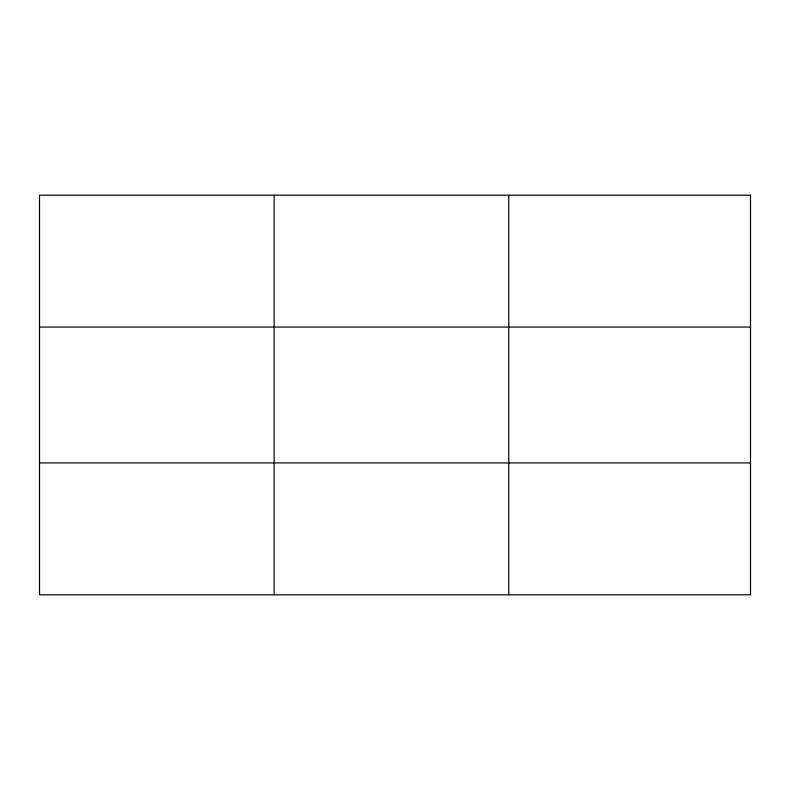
<?xml version="1.0" encoding="UTF-8"?>
<svg xmlns="http://www.w3.org/2000/svg" width="790" height="790" viewBox="0 0 790 790"><rect width="100%" height="100%" fill="white"/><g stroke="black" fill="none" stroke-linecap="round" stroke-linejoin="round"><path stroke-width="1.19" d="M274.13 594.791L274.13 195.209M508.76 594.791L508.76 195.209M39.5 327.07L750.5 327.07M39.5 462.93L750.5 462.93M750.5 195.209L750.5 594.791L39.5 594.791L39.5 195.209L750.5 195.209"/></g></svg>
